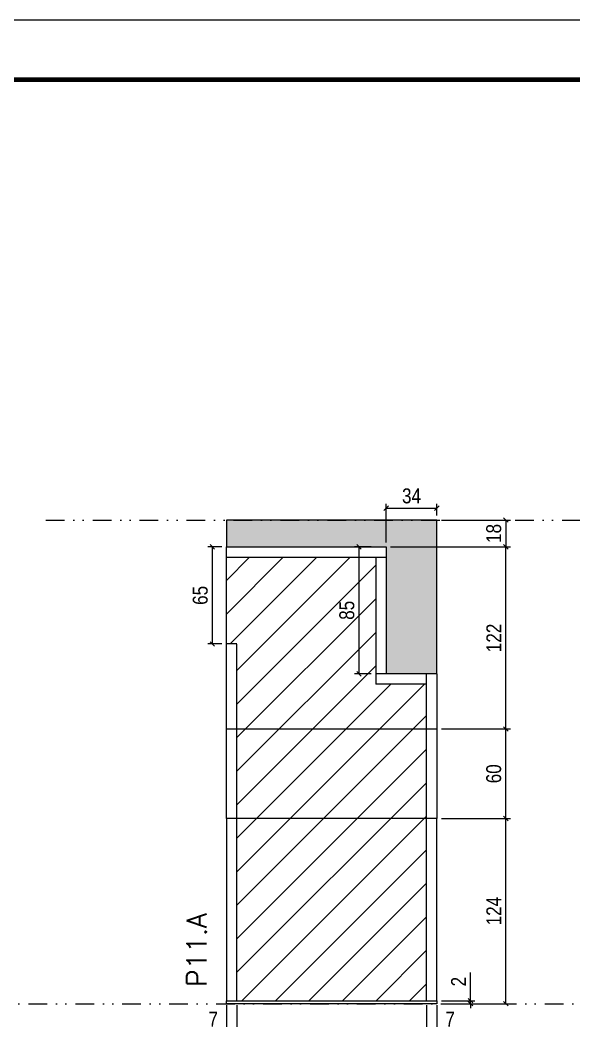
# Model space of a CAD drawing. Extents: x 13770 to 23315, y 867 to 16997.
# Drawn here: x 16343 to 16714, y 11584 to 12254 of the extents above; entities that cross this region are included whole.
import ezdxf

# ---------------------------------------------------------------- set-up
doc = ezdxf.new("R2010")
doc.units = 0
for name, pattern in [('DASHED', [0.75, 0.5, -0.25]), ('DIVIDE2', [0.625, 0.25, -0.125, 0, -0.125, 0, -0.125]), ('HIDDEN', [0.375, 0.25, -0.125])]:
    doc.linetypes.add(name, pattern=pattern)
for name, color, linetype in [('COTA', 241, 'Continuous'), ('Nível', 160, 'Continuous'), ('Painéis', 200, 'Continuous'), ('SARR_2.2x7', 40, 'Continuous'), ('Sarrafo de Pressão', 42, 'HIDDEN')]:
    doc.layers.add(name, color=color, linetype=linetype)
for name, color, linetype, lineweight in [('Folhas', 255, 'Continuous', 9), ('Hachura', 251, 'Continuous', 9), ('SARRAFO DE PRESSAO', 251, 'DASHED', 9), ('Texto Seção', 7, 'Continuous', 15)]:
    doc.layers.add(name, color=color, linetype=linetype, lineweight=lineweight)
doc.styles.add('COTA TECNICA', font='techl___.ttf', dxfattribs={"height": 10})
doc.styles.add('COTA TECNICA-50', font='techl___.ttf', dxfattribs={"height": 10})
doc.styles.add('REGUA-120', font='ROMANS.shx', dxfattribs={"height": 15})
doc.dimstyles.new('COTA PAINEL-50', dxfattribs={"dimtxt": 10, "dimasz": 3, "dimexe": 3, "dimexo": 3, "dimgap": 3, "dimtad": 1, "dimdec": 1, "dimzin": 12, "dimdsep": 46, "dimtxsty": 'COTA TECNICA-50', "dimblk1": 'OBLIQUE', "dimblk2": 'OBLIQUE', "dimsah": 1, "dimcen": 0.9, "dimclrd": 4, "dimclre": 4, "dimclrt": 240, "dimadec": 1, "dimazin": 3, "dimtfac": 1, "dimtdec": 1, "dimtmove": 0, "dimatfit": 3, "dimfxl": 1, "dimtolj": 1, "dimtzin": 12, "dimarcsym": 0})
doc.dimstyles.new('PAINEL', dxfattribs={"dimtxt": 10, "dimasz": 3, "dimexe": 3, "dimexo": 3, "dimgap": 3, "dimtad": 1, "dimdec": 1, "dimzin": 12, "dimdsep": 46, "dimtxsty": 'COTA TECNICA', "dimblk1": 'OBLIQUE', "dimblk2": 'OBLIQUE', "dimsah": 1, "dimcen": 0.9, "dimclrd": 4, "dimclre": 4, "dimclrt": 240, "dimadec": 1, "dimazin": 3, "dimtfac": 1, "dimtdec": 1, "dimtmove": 0, "dimatfit": 3, "dimfxl": 1, "dimtolj": 1, "dimtzin": 12, "dimarcsym": 0})

# ---------------------------------------------------------------- blocks, each defined once
blk = doc.blocks.new('9999999999')
at = {"layer": 'Folhas'}
blk.add_lwpolyline([(98138.98, 34190.21), (99623.98, 34190.21), (99623.98, 35240.21), (98138.98, 35240.21)], close=True, dxfattribs=at)
at = {"layer": 'Folhas', "color": 30, "const_width": 3}
blk.add_lwpolyline([(98213.98, 34230.21), (99583.98, 34230.21), (99583.98, 35200.21), (98213.98, 35200.21)], close=True, dxfattribs=at)
blk = doc.blocks.new('_Oblique')
at = {"color": 0, "linetype": 'ByBlock', "lineweight": -2}
blk.add_line((-0.5, -0.5), (0.5, 0.5), dxfattribs=at)
blk = doc.blocks.new('*D316')
at = {"layer": 'COTA', "color": 4, "lineweight": -2, "transparency": 16777216}
for p, q in [((16481.13, 11594.3), (16481.13, 11540.13)), ((16622.13, 11594.3), (16622.13, 11540.13)), ((16481.13, 11543.13), (16622.13, 11543.13))]:
    blk.add_line(p, q, dxfattribs=at)
at = {"layer": 'Defpoints', "color": 0, "transparency": 16777216}
for p in [(16481.13, 11597.3), (16622.13, 11597.3), (16622.13, 11543.13)]:
    blk.add_point(p, dxfattribs=at)
at = {"layer": 'COTA', "color": 4, "lineweight": -2, "transparency": 16777216, "xscale": 3, "yscale": 3, "zscale": 3, "rotation": 180}
blk.add_blockref('_Oblique', (16481.13, 11543.13), dxfattribs=at)
at = {"layer": 'COTA', "color": 4, "lineweight": -2, "transparency": 16777216, "xscale": 3, "yscale": 3, "zscale": 3}
blk.add_blockref('_Oblique', (16622.13, 11543.13), dxfattribs=at)
at = {"layer": 'COTA', "color": 240, "transparency": 16777216, "insert": (16551.63, 11551.2), "char_height": 10, "attachment_point": 5, "style": 'COTA TECNICA'}
blk.add_mtext('\\A1;141', dxfattribs=at)
blk = doc.blocks.new('*D317')
at = {"layer": 'COTA', "color": 4, "lineweight": -2, "transparency": 16777216}
for p, q in [((16625.13, 11719.3), (16671.37, 11719.3)), ((16668.37, 11595.3), (16668.37, 11719.3)), ((16625.13, 11595.3), (16671.37, 11595.3))]:
    blk.add_line(p, q, dxfattribs=at)
at = {"layer": 'Defpoints', "color": 0, "transparency": 16777216}
for p in [(16622.13, 11719.3), (16668.37, 11719.3), (16622.13, 11595.3)]:
    blk.add_point(p, dxfattribs=at)
at = {"layer": 'COTA', "color": 4, "lineweight": -2, "transparency": 16777216, "xscale": 3, "yscale": 3, "zscale": 3}
for p, rotation in [((16668.37, 11719.3), 90), ((16668.37, 11595.3), 270)]:
    blk.add_blockref('_Oblique', p, dxfattribs=dict(at, rotation=rotation))
at = {"layer": 'COTA', "color": 240, "transparency": 16777216, "insert": (16660.3, 11657.3), "char_height": 10, "attachment_point": 5, "rotation": 90, "style": 'COTA TECNICA-50'}
blk.add_mtext('\\A1;124', dxfattribs=at)
blk = doc.blocks.new('*D318')
at = {"layer": 'COTA', "color": 4, "lineweight": -2, "transparency": 16777216}
for p, q in [((16644.66, 11597.3), (16644.66, 11616.1)), ((16625.13, 11597.3), (16647.66, 11597.3)), ((16625.13, 11595.3), (16647.66, 11595.3)), ((16644.66, 11595.3), (16644.66, 11597.3)), ((16644.66, 11595.3), (16644.66, 11592.3))]:
    blk.add_line(p, q, dxfattribs=at)
at = {"layer": 'Defpoints', "color": 0, "transparency": 16777216}
for p in [(16622.13, 11597.3), (16622.13, 11595.3), (16644.66, 11595.3)]:
    blk.add_point(p, dxfattribs=at)
at = {"layer": 'COTA', "color": 4, "lineweight": -2, "transparency": 16777216, "xscale": 3, "yscale": 3, "zscale": 3}
for p, rotation in [((16644.66, 11597.3), 270), ((16644.66, 11595.3), 90)]:
    blk.add_blockref('_Oblique', p, dxfattribs=dict(at, rotation=rotation))
at = {"layer": 'COTA', "color": 240, "transparency": 16777216, "insert": (16636.66, 11610.05), "char_height": 10, "attachment_point": 5, "rotation": 90, "style": 'COTA TECNICA-50'}
blk.add_mtext('\\A1;2', dxfattribs=at)
blk = doc.blocks.new('*D321')
at = {"layer": 'COTA', "color": 4, "linetype": 'ByBlock', "lineweight": -2, "transparency": 16777216}
for p, q in [((16591.13, 11901.3), (16671.37, 11901.3)), ((16668.37, 11779.3), (16668.37, 11901.3)), ((16625.13, 11779.3), (16671.37, 11779.3))]:
    blk.add_line(p, q, dxfattribs=at)
at = {"layer": 'Defpoints', "color": 0, "linetype": 'ByBlock', "transparency": 16777216}
for p in [(16588.13, 11901.3), (16668.37, 11901.3), (16622.13, 11779.3)]:
    blk.add_point(p, dxfattribs=at)
at = {"layer": 'COTA', "color": 4, "linetype": 'ByBlock', "lineweight": -2, "transparency": 16777216, "xscale": 3, "yscale": 3, "zscale": 3}
for p, rotation in [((16668.37, 11901.3), 90), ((16668.37, 11779.3), 270)]:
    blk.add_blockref('_Oblique', p, dxfattribs=dict(at, rotation=rotation))
at = {"layer": 'COTA', "color": 240, "linetype": 'ByBlock', "transparency": 16777216, "insert": (16660.31, 11840.3), "char_height": 10, "attachment_point": 5, "rotation": 90, "style": 'COTA TECNICA'}
blk.add_mtext('\\A1;122', dxfattribs=at)
blk = doc.blocks.new('*D319')
at = {"layer": 'COTA', "color": 4, "lineweight": -2, "transparency": 16777216}
for p, q in [((16488.13, 11594.3), (16488.13, 11573.79)), ((16481.13, 11592.3), (16481.13, 11573.79)), ((16481.13, 11576.79), (16466.4, 11576.79)), ((16488.13, 11576.79), (16481.13, 11576.79))]:
    blk.add_line(p, q, dxfattribs=at)
at = {"layer": 'Defpoints', "color": 0, "transparency": 16777216}
for p in [(16481.13, 11595.3), (16488.13, 11597.3), (16481.13, 11576.79)]:
    blk.add_point(p, dxfattribs=at)
at = {"layer": 'COTA', "color": 4, "lineweight": -2, "transparency": 16777216, "xscale": 3, "yscale": 3, "zscale": 3, "rotation": 180}
blk.add_blockref('_Oblique', (16481.13, 11576.79), dxfattribs=at)
at = {"layer": 'COTA', "color": 4, "lineweight": -2, "transparency": 16777216, "xscale": 3, "yscale": 3, "zscale": 3}
blk.add_blockref('_Oblique', (16488.13, 11576.79), dxfattribs=at)
at = {"layer": 'COTA', "color": 240, "transparency": 16777216, "insert": (16472.26, 11584.87), "char_height": 10, "attachment_point": 5, "style": 'COTA TECNICA-50'}
blk.add_mtext('\\A1;7', dxfattribs=at)
blk = doc.blocks.new('*D320')
at = {"layer": 'COTA', "color": 4, "lineweight": -2, "transparency": 16777216}
for p, q in [((16615.13, 11594.3), (16615.13, 11573.79)), ((16622.13, 11592.3), (16622.13, 11573.79)), ((16615.13, 11576.79), (16622.13, 11576.79)), ((16622.13, 11576.79), (16636.86, 11576.79))]:
    blk.add_line(p, q, dxfattribs=at)
at = {"layer": 'Defpoints', "color": 0, "transparency": 16777216}
for p in [(16615.13, 11597.3), (16622.13, 11595.3), (16622.13, 11576.79)]:
    blk.add_point(p, dxfattribs=at)
at = {"layer": 'COTA', "color": 4, "lineweight": -2, "transparency": 16777216, "xscale": 3, "yscale": 3, "zscale": 3, "rotation": 180}
blk.add_blockref('_Oblique', (16615.13, 11576.79), dxfattribs=at)
at = {"layer": 'COTA', "color": 4, "lineweight": -2, "transparency": 16777216, "xscale": 3, "yscale": 3, "zscale": 3}
blk.add_blockref('_Oblique', (16622.13, 11576.79), dxfattribs=at)
at = {"layer": 'COTA', "color": 240, "transparency": 16777216, "insert": (16631, 11584.87), "char_height": 10, "attachment_point": 5, "style": 'COTA TECNICA-50'}
blk.add_mtext('\\A1;7', dxfattribs=at)
blk = doc.blocks.new('*D322')
at = {"layer": 'COTA', "color": 4, "lineweight": -2, "transparency": 16777216}
for p, q in [((16625.13, 11919.3), (16671.37, 11919.3)), ((16668.37, 11919.3), (16668.37, 11901.3)), ((16591.13, 11901.3), (16671.37, 11901.3))]:
    blk.add_line(p, q, dxfattribs=at)
at = {"layer": 'Defpoints', "color": 0, "transparency": 16777216}
for p in [(16622.13, 11919.3), (16588.13, 11901.3), (16668.37, 11901.3)]:
    blk.add_point(p, dxfattribs=at)
at = {"layer": 'COTA', "color": 4, "lineweight": -2, "transparency": 16777216, "xscale": 3, "yscale": 3, "zscale": 3}
for p, rotation in [((16668.37, 11919.3), 90), ((16668.37, 11901.3), 270)]:
    blk.add_blockref('_Oblique', p, dxfattribs=dict(at, rotation=rotation))
at = {"layer": 'COTA', "color": 240, "transparency": 16777216, "insert": (16660.27, 11910.3), "char_height": 10, "attachment_point": 5, "rotation": 90, "style": 'COTA TECNICA'}
blk.add_mtext('\\A1;18', dxfattribs=at)
blk = doc.blocks.new('*D733')
at = {"layer": 'COTA', "color": 4, "lineweight": -2, "transparency": 16777216}
for p, q in [((16478.13, 11901.3), (16468.71, 11901.3)), ((16471.71, 11836.3), (16471.71, 11901.3)), ((16478.13, 11836.3), (16468.71, 11836.3))]:
    blk.add_line(p, q, dxfattribs=at)
at = {"layer": 'Defpoints', "color": 0, "transparency": 16777216}
for p in [(16471.71, 11901.3), (16481.13, 11901.3), (16481.13, 11836.3)]:
    blk.add_point(p, dxfattribs=at)
at = {"layer": 'COTA', "color": 4, "lineweight": -2, "transparency": 16777216, "xscale": 3, "yscale": 3, "zscale": 3}
for p, rotation in [((16471.71, 11901.3), 90), ((16471.71, 11836.3), 270)]:
    blk.add_blockref('_Oblique', p, dxfattribs=dict(at, rotation=rotation))
at = {"layer": 'COTA', "color": 240, "transparency": 16777216, "insert": (16463.6, 11868.8), "char_height": 10, "attachment_point": 5, "rotation": 90, "style": 'COTA TECNICA'}
blk.add_mtext('\\A1;65', dxfattribs=at)
blk = doc.blocks.new('*D734')
at = {"layer": 'COTA', "color": 4, "lineweight": -2, "transparency": 16777216}
for p, q in [((16625.13, 11779.3), (16671.37, 11779.3)), ((16668.37, 11719.3), (16668.37, 11779.3)), ((16625.13, 11719.3), (16671.37, 11719.3))]:
    blk.add_line(p, q, dxfattribs=at)
at = {"layer": 'Defpoints', "color": 0, "transparency": 16777216}
for p in [(16622.13, 11779.3), (16668.37, 11779.3), (16622.13, 11719.3)]:
    blk.add_point(p, dxfattribs=at)
at = {"layer": 'COTA', "color": 4, "lineweight": -2, "transparency": 16777216, "xscale": 3, "yscale": 3, "zscale": 3}
for p, rotation in [((16668.37, 11779.3), 90), ((16668.37, 11719.3), 270)]:
    blk.add_blockref('_Oblique', p, dxfattribs=dict(at, rotation=rotation))
at = {"layer": 'COTA', "color": 240, "transparency": 16777216, "insert": (16660.27, 11749.3), "char_height": 10, "attachment_point": 5, "rotation": 90, "style": 'COTA TECNICA'}
blk.add_mtext('\\A1;60', dxfattribs=at)
blk = doc.blocks.new('*D735')
at = {"layer": 'COTA', "color": 4, "lineweight": -2, "transparency": 16777216}
for p, q in [((16588.13, 11904.3), (16588.13, 11930.18)), ((16622.13, 11922.3), (16622.13, 11930.18)), ((16588.13, 11927.18), (16622.13, 11927.18))]:
    blk.add_line(p, q, dxfattribs=at)
at = {"layer": 'Defpoints', "color": 0, "transparency": 16777216}
for p in [(16622.13, 11927.18), (16622.13, 11919.3), (16588.13, 11901.3)]:
    blk.add_point(p, dxfattribs=at)
at = {"layer": 'COTA', "color": 4, "lineweight": -2, "transparency": 16777216, "xscale": 3, "yscale": 3, "zscale": 3, "rotation": 180}
blk.add_blockref('_Oblique', (16588.13, 11927.18), dxfattribs=at)
at = {"layer": 'COTA', "color": 4, "lineweight": -2, "transparency": 16777216, "xscale": 3, "yscale": 3, "zscale": 3}
blk.add_blockref('_Oblique', (16622.13, 11927.18), dxfattribs=at)
at = {"layer": 'COTA', "color": 240, "transparency": 16777216, "insert": (16605.13, 11935.4), "char_height": 10, "attachment_point": 5, "style": 'COTA TECNICA'}
blk.add_mtext('\\A1;34', dxfattribs=at)
blk = doc.blocks.new('*D736')
at = {"layer": 'COTA', "color": 4, "lineweight": -2, "transparency": 16777216}
for p, q in [((16578.13, 11901.3), (16566.97, 11901.3)), ((16569.97, 11816.3), (16569.97, 11901.3)), ((16578.13, 11816.3), (16566.97, 11816.3))]:
    blk.add_line(p, q, dxfattribs=at)
at = {"layer": 'Defpoints', "color": 0, "transparency": 16777216}
for p in [(16569.97, 11901.3), (16581.13, 11901.3), (16581.13, 11816.3)]:
    blk.add_point(p, dxfattribs=at)
at = {"layer": 'COTA', "color": 4, "lineweight": -2, "transparency": 16777216, "xscale": 3, "yscale": 3, "zscale": 3}
for p, rotation in [((16569.97, 11901.3), 90), ((16569.97, 11816.3), 270)]:
    blk.add_blockref('_Oblique', p, dxfattribs=dict(at, rotation=rotation))
at = {"layer": 'COTA', "color": 240, "transparency": 16777216, "insert": (16561.83, 11858.8), "char_height": 10, "attachment_point": 5, "rotation": 90, "style": 'COTA TECNICA'}
blk.add_mtext('\\A1;85', dxfattribs=at)

msp = doc.modelspace()

# ---------------------------------------------------------------- hatches: boundary and pattern name
at = {"layer": 'COTA'}
h = msp.add_hatch(dxfattribs=at)
h.set_pattern_fill('AR-CONC', color=256, scale=0.03)
h.set_pattern_definition([(50, (-87.9406, 0), (5.4655401, -0.4781726), [0.5715, -6.2865]), (355, (-87.9406, 0), (-1.0573026, 5.7317054), [0.4572, -5.0292175]), (100.451445, (-87.485, -0.04), (4.4082374, 5.2535326), [0.4857003, -5.3427073]), (46.1842, (-87.9406, 1.524), (8.1323712, -1.2612698), [0.85725, -9.42975]), (96.635558, (-87.263, 1.419), (7.122124, 7.4227837), [0.7285507, -8.0140682]), (351.18415, (-87.941, 1.524), (7.122124, 7.4227837), [0.685799, -7.543792]), (21, (-87.1786, 1.143), (4.5484317, -3.0679559), [0.5715, -6.2865]), (326, (-87.1786, 1.143), (1.8540609, 5.525639), [0.4572, -5.0292]), (71.451445, (-86.7996, 0.8873), (6.4024926, 2.457683), [0.4857003, -5.3426981]), (37.5, (-87.9406, 0), (0.0926581, 2.53665117), [0, -4.96824, 0, -5.1054, 0, -5.04825]), (7.5, (-87.9406, 0), (2.00458988, 3.00541724), [0, -2.91084, 0, -4.85394, 0, -1.92405]), (327.5, (-89.6399, 0), (4.06771786, -0.17186232), [0, -1.905, 0, -5.9436, 0, -7.8867]), (317.5, (-90.402, 0), (4.44387544, 0.76279473), [0, -2.4765, 0, -3.94716, 0, -5.6007])])
h.paths.add_polyline_path([(16622.13, 11919.3), (16481.13, 11919.3), (16481.13, 11901.3), (16588.13, 11901.3), (16588.13, 11816.3), (16622.13, 11816.3)])
at = {"layer": 'Hachura', "linetype": 'ByBlock'}
h = msp.add_hatch(dxfattribs=at)
h.set_pattern_fill('ANSI31', color=256, scale=5)
h.paths.add_polyline_path([(16488.13, 11719.3), (16488.13, 11597.3), (16615.13, 11597.3), (16615.13, 11719.3)])
h.paths.add_polyline_path([(16488.13, 11779.3), (16488.13, 11719.3), (16615.13, 11719.3), (16615.13, 11779.3)])
h.paths.add_polyline_path([(16488.13, 11779.3), (16615.13, 11779.3), (16615.13, 11809.3), (16581.13, 11809.3), (16581.13, 11816.3), (16581.13, 11894.3), (16481.13, 11894.3), (16481.13, 11836.3), (16488.13, 11836.3)])
h.paths.add_polyline_path([(16942.02, 11780.3), (16942.02, 11836.3), (16949.02, 11836.3), (16949.02, 11895.3), (16849.02, 11895.3), (16849.02, 11816.3), (16849.02, 11809.3), (16815.02, 11809.3), (16815.02, 11780.3)])
h.paths.add_polyline_path([(16942.02, 11719.3), (16942.02, 11780.3), (16815.02, 11780.3), (16815.02, 11719.3)])
h.paths.add_polyline_path([(16942.02, 11719.3), (16815.02, 11719.3), (16815.02, 11597.3), (16942.02, 11597.3)])

# ---------------------------------------------------------------- linework, layer by layer
at = {"layer": 'COTA', "linetype": 'ByBlock'}
for p, q in [((16622.13, 11919.3), (16481.13, 11919.3)), ((16481.13, 11919.3), (16481.13, 11901.3)), ((16622.13, 11816.3), (16622.13, 11919.3)), ((16488.13, 11836.3), (16481.13, 11836.3))]:
    msp.add_line(p, q, dxfattribs=at)
at = {"layer": 'COTA'}
for p, q in [((16588.13, 11816.3), (16581.13, 11816.3)), ((16581.13, 11816.3), (16581.13, 11809.3))]:
    msp.add_line(p, q, dxfattribs=at)
at = {"layer": 'Nível', "color": 4, "linetype": 'DIVIDE2', "ltscale": 50}
for p, q in [((16360.07, 11919.3), (17469.5, 11919.3)), ((13769.54, 11595.3), (21112.79, 11595.3))]:
    msp.add_line(p, q, dxfattribs=at)
at = {"layer": 'Painéis'}
for p, q in [((16481.13, 11901.3), (16588.13, 11901.3)), ((16481.13, 11719.3), (16481.13, 11901.3)), ((16588.13, 11901.3), (16588.13, 11816.3)), ((16622.13, 11816.3), (16588.13, 11816.3)), ((16622.13, 11816.3), (16622.13, 11719.3)), ((16481.13, 11779.3), (16622.13, 11779.3)), ((16622.13, 11719.3), (16481.13, 11719.3))]:
    msp.add_line(p, q, dxfattribs=at)
for points in [[(16481.13, 11597.3), (16622.13, 11597.3), (16622.13, 11719.3), (16481.13, 11719.3)], [(16481.13, 11597.3), (16622.13, 11597.3), (16622.13, 11595.3), (16481.13, 11595.3)]]:
    msp.add_lwpolyline(points, close=True, dxfattribs=at)
at = {"layer": 'SARR_2.2x7'}
for p, q in [((16481.13, 11894.3), (16588.13, 11894.3)), ((16581.13, 11894.3), (16581.13, 11816.3)), ((16615.13, 11809.3), (16581.13, 11809.3))]:
    msp.add_line(p, q, dxfattribs=at)
at = {"layer": 'Sarrafo de Pressão'}
for p, q in [((16488.13, 11779.3), (16488.13, 11836.3)), ((16615.13, 11779.3), (16615.13, 11816.3)), ((16488.13, 11719.3), (16488.13, 11779.3)), ((16615.13, 11719.3), (16615.13, 11779.3)), ((16488.13, 11597.3), (16488.13, 11719.3)), ((16615.13, 11597.3), (16615.13, 11719.3))]:
    msp.add_line(p, q, dxfattribs=at)

# ---------------------------------------------------------------- block references
at = {"layer": 'SARRAFO DE PRESSAO', "color": 6, "linetype": 'ByBlock'}
msp.add_blockref('9999999999', (-82154.48, -22985.99), dxfattribs=at)

# ---------------------------------------------------------------- texts
at = {"layer": 'Texto Seção', "insert": (16467.66, 11606.55), "char_height": 13, "width": 285.3299, "attachment_point": 7, "rotation": 90, "style": 'REGUA-120'}
msp.add_mtext('P11.A', dxfattribs=at)

# ---------------------------------------------------------------- dimensions: what is measured, and where the dimension line sits
at = {"layer": 'COTA'}
for base, p1, p2, dimstyle, picture, middle in [((16622.13, 11927.18), (16588.13, 11901.3), (16622.13, 11919.3), 'PAINEL', '*D735', (16605.13, 11935.4)), ((16622.13, 11576.79), (16615.13, 11597.3), (16622.13, 11595.3), 'COTA PAINEL-50', '*D320', (16631, 11584.87))]:
    dim = msp.add_linear_dim(base=base, p1=p1, p2=p2, dimstyle=dimstyle, dxfattribs=at)
    dim.commit()
    dim.dimension.update_dxf_attribs({"geometry": picture, "text_midpoint": middle})
for base, p1, p2, angle, dimstyle, picture, middle in [((16668.37, 11901.3), (16622.13, 11919.3), (16588.13, 11901.3), 90, 'PAINEL', '*D322', (16660.27, 11910.3)), ((16471.71, 11901.3), (16481.13, 11836.3), (16481.13, 11901.3), 90, 'PAINEL', '*D733', (16463.6, 11868.8)), ((16569.97, 11901.3), (16581.13, 11816.3), (16581.13, 11901.3), 90, 'PAINEL', '*D736', (16561.83, 11858.8)), ((16668.37, 11779.3), (16622.13, 11719.3), (16622.13, 11779.3), 90, 'PAINEL', '*D734', (16660.27, 11749.3)), ((16668.37, 11719.3), (16622.13, 11595.3), (16622.13, 11719.3), 90, 'COTA PAINEL-50', '*D317', (16660.3, 11657.3)), ((16481.13, 11576.79), (16488.13, 11597.3), (16481.13, 11595.3), 180, 'COTA PAINEL-50', '*D319', (16472.26, 11584.87))]:
    dim = msp.add_linear_dim(base=base, p1=p1, p2=p2, angle=angle, dimstyle=dimstyle, dxfattribs=at)
    dim.commit()
    dim.dimension.update_dxf_attribs({"geometry": picture, "text_midpoint": middle})
at = {"layer": 'COTA', "linetype": 'ByBlock'}
dim = msp.add_linear_dim(base=(16668.37, 11901.3), p1=(16622.13, 11779.3), p2=(16588.13, 11901.3), angle=90, dimstyle='PAINEL', dxfattribs=at)
dim.commit()
dim.dimension.update_dxf_attribs({"geometry": '*D321', "text_midpoint": (16660.31, 11840.3)})
at = {"layer": 'COTA'}
dim = msp.add_linear_dim(base=(16644.66, 11595.3), p1=(16622.13, 11597.3), p2=(16622.13, 11595.3), angle=90, dimstyle='COTA PAINEL-50', dxfattribs=at)
dim.commit()
dim.dimension.update_dxf_attribs({"geometry": '*D318', "text_midpoint": (16644.66, 11610.05), "dimtype": 160})
dim = msp.add_linear_dim(base=(16622.13, 11543.13), p1=(16481.13, 11597.3), p2=(16622.13, 11597.3), dimstyle='PAINEL', override={"dimarcsym": 2}, dxfattribs=at)
dim.commit()
dim.dimension.update_dxf_attribs({"geometry": '*D316', "text_midpoint": (16551.63, 11551.2)})

doc.saveas('drawing.dxf')
